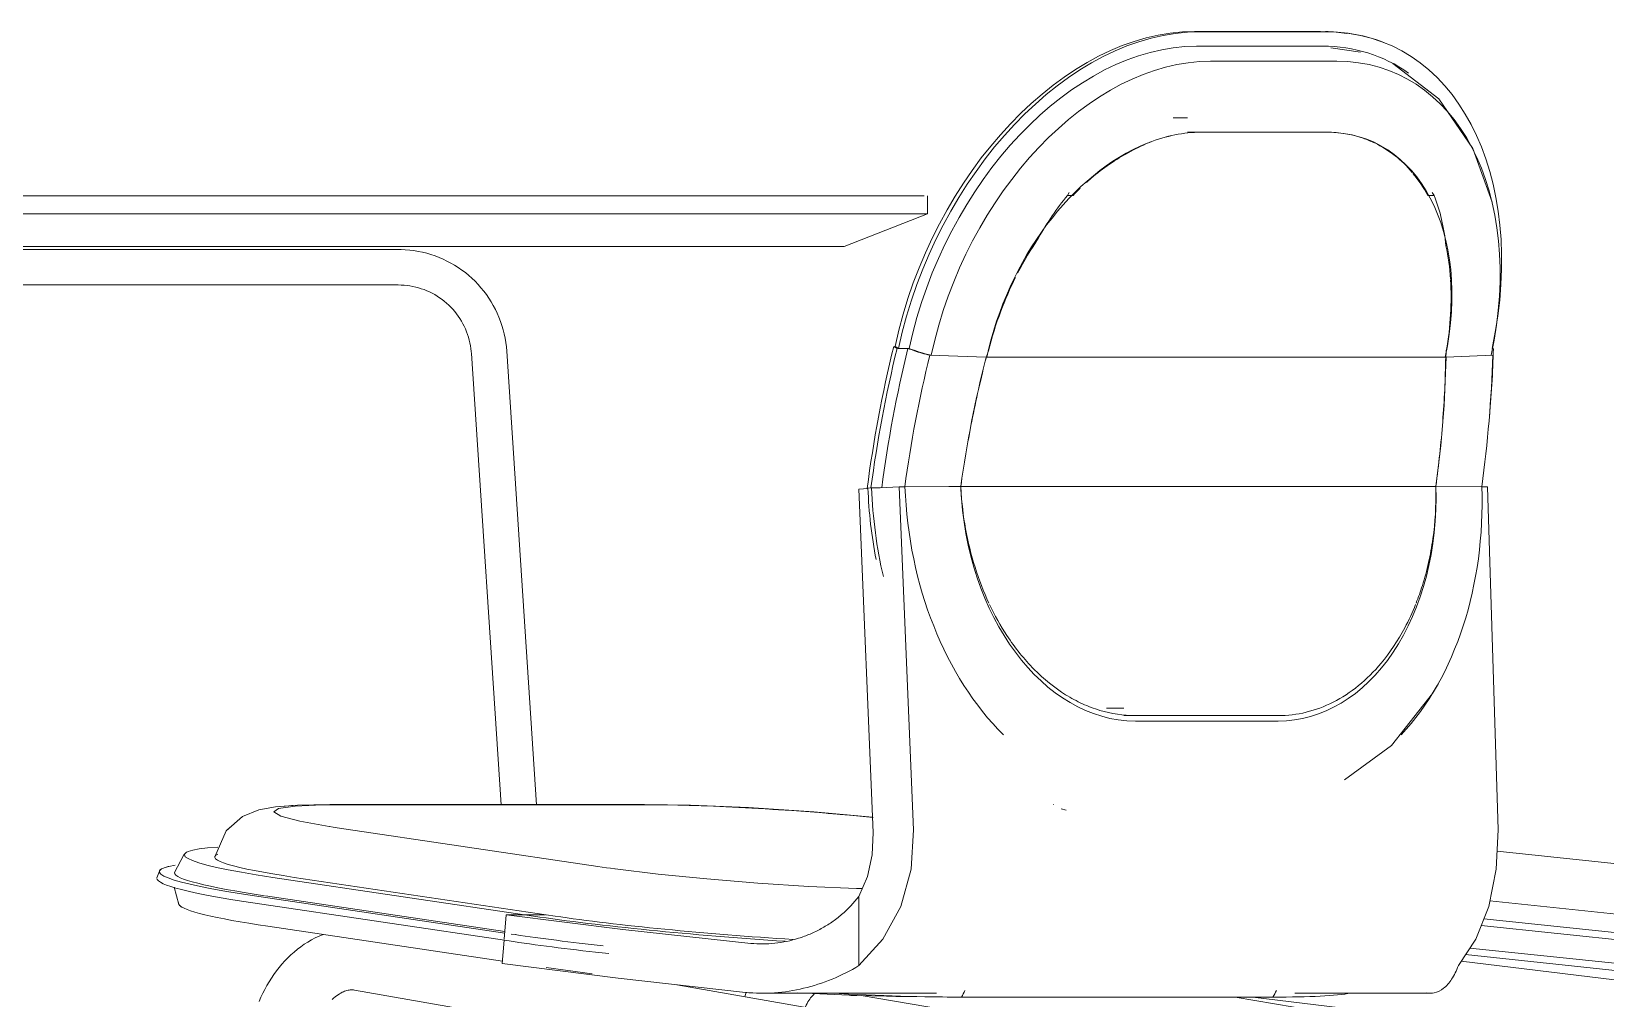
# Model space of a CAD drawing. Header units: inches. Extents: x 169 to 5088, y -73 to 356.
# Drawn here: x 3983.2 to 4009.16, y 15.77 to 31.71 of the extents above; entities that cross this region are included whole.
import ezdxf

# ---------------------------------------------------------------- set-up
doc = ezdxf.new("R2010")
doc.units = ezdxf.units.IN
doc.header["$MEASUREMENT"] = 0
doc.layers.add('I-FURN', color=30, linetype='Continuous', lineweight=9)
doc.layers.add('I-FURN-PNLS', color=30, linetype='Continuous', lineweight=9)

# ---------------------------------------------------------------- blocks, each defined once
blk = doc.blocks.new('Haworth_Pan-Table-Round - 59 dia-336015-Building Elevation - West')
at = {"layer": 'I-FURN-PNLS'}
for p, q in [((-1617.536, 29), (-1594.336, 29)), ((-1594.278, 28.703), (-1594.278, 29)), ((-1617.414, 28.703), (-1594.278, 28.703)), ((-1595.653, 28.164), (-1594.278, 28.703)), ((-1595.653, 28.164), (-1617.177, 28.164)), ((-1603.007, 28.113), (-1617.162, 28.113)), ((-1616.999, 27.528), (-1603.007, 27.528)), ((-1601.802, 26.4), (-1601.313, 18.958)), ((-1600.727, 18.958), (-1601.219, 26.438))]:
    blk.add_line(p, q, dxfattribs=at)
at = {"layer": 'I-FURN-PNLS', "flags": 128}
for points in [[(-1601.219, 26.438), (-1601.225, 26.51), (-1601.234, 26.581), (-1601.246, 26.651), (-1601.261, 26.722), (-1601.278, 26.791), (-1601.298, 26.86), (-1601.321, 26.928), (-1601.347, 26.995), (-1601.375, 27.061), (-1601.406, 27.125), (-1601.44, 27.189), (-1601.475, 27.251), (-1601.514, 27.311), (-1601.555, 27.37), (-1601.598, 27.427), (-1601.643, 27.483), (-1601.691, 27.536), (-1601.74, 27.588), (-1601.792, 27.638), (-1601.846, 27.685), (-1601.901, 27.731), (-1601.959, 27.774), (-1602.018, 27.814), (-1602.078, 27.853), (-1602.14, 27.889), (-1602.204, 27.922), (-1602.268, 27.953), (-1602.334, 27.981), (-1602.401, 28.007), (-1602.469, 28.03), (-1602.538, 28.05), (-1602.607, 28.067), (-1602.677, 28.082), (-1602.748, 28.094), (-1602.819, 28.103), (-1602.891, 28.109), (-1602.962, 28.112), (-1603.007, 28.113)], [(-1603.007, 27.528), (-1602.959, 27.527), (-1602.911, 27.525), (-1602.863, 27.52), (-1602.815, 27.513), (-1602.767, 27.504), (-1602.72, 27.494), (-1602.673, 27.481), (-1602.627, 27.467), (-1602.582, 27.451), (-1602.537, 27.433), (-1602.493, 27.413), (-1602.45, 27.392), (-1602.407, 27.369), (-1602.366, 27.344), (-1602.325, 27.317), (-1602.286, 27.289), (-1602.248, 27.26), (-1602.211, 27.229), (-1602.175, 27.196), (-1602.141, 27.162), (-1602.108, 27.127), (-1602.076, 27.09), (-1602.046, 27.052), (-1602.018, 27.013), (-1601.991, 26.973), (-1601.966, 26.932), (-1601.942, 26.89), (-1601.92, 26.847), (-1601.9, 26.803), (-1601.881, 26.758), (-1601.865, 26.713), (-1601.85, 26.667), (-1601.837, 26.62), (-1601.826, 26.573), (-1601.817, 26.526), (-1601.81, 26.478), (-1601.804, 26.43), (-1601.802, 26.4)]]:
    blk.add_lwpolyline(points, dxfattribs=at)
blk = doc.blocks.new('Haworth_Chair_Hi-Pad_Chair - Chair-336027-Building Elevation - West')
at = {"layer": 'I-FURN'}
for p, q in [((-1582.501, 17.942), (-1584.886, 18.193)), ((-1584.886, 18.192), (-1582.501, 17.942)), ((-1585.006, 17.377), (-1582.811, 17.147)), ((-1582.632, 16.703), (-1585.149, 16.967)), ((-1585.105, 17.079), (-1582.843, 16.841)), ((-1579.284, 15.628), (-1585.478, 16.379)), ((-1579.284, 15.628), (-1585.478, 16.379)), ((-1582.684, 16.202), (-1585.406, 16.488)), ((-1585.334, 16.597), (-1582.896, 16.341)), ((-1588.912, 15.788), (-1579.405, 14.635)), ((-1588.912, 15.788), (-1579.405, 14.635))]:
    blk.add_line(p, q, dxfattribs=at)
at = {"layer": 'I-FURN', "flags": 128}
blk.add_lwpolyline([(-1592.197, 18.961), (-1592.202, 18.961), (-1592.202, 18.962)], dxfattribs=at)
blk = doc.blocks.new('Haworth_Chair_Hi-Pad_Chair - Chair-V42-Building Elevation - West')
at = {"layer": 'I-FURN'}
for p, q in [((-1589.878, 31.707), (-1587.799, 31.707)), ((-1587.715, 31.703), (-1589.794, 31.703)), ((-1587.597, 31.701), (-1587.683, 31.704)), ((-1589.844, 31.464), (-1587.765, 31.464)), ((-1587.138, 31.367), (-1587.627, 31.436)), ((-1587.532, 31.217), (-1589.611, 31.217)), ((-1589.994, 30.281), (-1590.226, 30.281)), ((-1589.773, 30.047), (-1589.994, 30.047)), ((-1589.773, 30.047), (-1587.695, 30.047)), ((-1587.695, 30.047), (-1589.773, 30.047)), ((-1591.945, 29.05), (-1591.972, 29.005)), ((-1591.88, 29.005), (-1591.972, 29.005)), ((-1585.925, 29.005), (-1586.03, 29.005)), ((-1585.925, 29.005), (-1585.955, 29.055)), ((-1594.781, 26.481), (-1594.836, 26.515)), ((-1594.758, 26.481), (-1594.814, 26.514)), ((-1594.58, 26.481), (-1594.757, 26.481)), ((-1593.309, 26.336), (-1585.733, 26.336)), ((-1595.41, 24.161), (-1595.26, 24.17)), ((-1595.174, 18.503), (-1595.41, 24.161)), ((-1595.274, 24.176), (-1595.212, 24.182)), ((-1595.201, 24.182), (-1595.064, 24.182)), ((-1595.06, 24.183), (-1594.747, 24.202)), ((-1594.747, 24.202), (-1594.509, 18.545)), ((-1594.651, 24.202), (-1594.747, 24.202)), ((-1594.651, 24.202), (-1593.73, 24.208)), ((-1593.929, 24.207), (-1593.73, 24.208)), ((-1593.73, 24.208), (-1585.897, 24.208)), ((-1585.897, 24.208), (-1585.138, 24.202)), ((-1585.043, 24.202), (-1585.138, 24.202)), ((-1584.87, 18.545), (-1585.043, 24.202)), ((-1591.328, 20.55), (-1591.041, 20.55)), ((-1591.042, 20.428), (-1590.855, 20.428)), ((-1588.499, 20.428), (-1590.855, 20.428)), ((-1590.851, 20.339), (-1588.496, 20.339)), ((-1598.948, 18.966), (-1604.085, 18.966)), ((-1598.864, 18.958), (-1604, 18.958)), ((-1592.073, 18.892), (-1591.995, 18.868)), ((-1604.014, 18.581), (-1599.715, 17.942)), ((-1606.947, 17.866), (-1606.987, 17.754)), ((-1605.075, 17.762), (-1600.776, 17.123)), ((-1600.422, 17.123), (-1604.722, 17.762)), ((-1605.376, 17.457), (-1601.251, 16.844)), ((-1601.249, 16.87), (-1605.199, 17.457)), ((-1595.41, 16.308), (-1595.41, 17.449)), ((-1601.107, 16.703), (-1605.406, 17.342)), ((-1601.259, 16.744), (-1601.226, 17.147)), ((-1600.58, 17.147), (-1601.226, 17.147)), ((-1605.158, 16.956), (-1601.289, 16.381)), ((-1601.292, 16.341), (-1601.261, 16.725)), ((-1601.148, 16.828), (-1601.076, 16.818)), ((-1600.571, 16.276), (-1599.808, 16.171)), ((-1603.731, 15.905), (-1596.487, 14.639)), ((-1596.315, 15.624), (-1598.416, 15.991)), ((-1597.004, 15.852), (-1594.129, 15.852)), ((-1588.224, 15.852), (-1585.995, 15.852)), ((-1595.375, 15.812), (-1588.399, 14.638)), ((-1594.802, 15.799), (-1594.031, 15.79)), ((-1593.721, 15.788), (-1588.584, 15.788)), ((-1588.233, 15.624), (-1589.205, 15.788))]:
    blk.add_line(p, q, dxfattribs=at)
at = {"layer": 'I-FURN', "flags": 128}
for points in [[(-1586.603, 31.18), (-1585.847, 30.599), (-1585.285, 29.78), (-1584.969, 28.892)], [(-1593.315, 26.336), (-1593.778, 26.353), (-1594.242, 26.369)], [(-1584.958, 26.369), (-1585.343, 26.353), (-1585.728, 26.336)], [(-1587.402, 19.371), (-1586.627, 19.938), (-1585.951, 20.795), (-1585.855, 20.959)], [(-1606.035, 18.1), (-1605.848, 18.531), (-1605.576, 18.764), (-1605.309, 18.873), (-1605.032, 18.925), (-1604.668, 18.954), (-1604.136, 18.966), (-1604.085, 18.966)], [(-1604.257, 18.956), (-1604.708, 18.937), (-1604.982, 18.897), (-1605.062, 18.841), (-1604.943, 18.77), (-1604.631, 18.688), (-1604.146, 18.601)], [(-1604.133, 18.958), (-1604.195, 18.957), (-1604.254, 18.956)], [(-1604, 18.958), (-1604.067, 18.958), (-1604.133, 18.958)], [(-1598.948, 18.966), (-1598.188, 18.954), (-1597.231, 18.912), (-1596.152, 18.84), (-1595.185, 18.755)], [(-1604.144, 18.6), (-1604.081, 18.591), (-1604.014, 18.581)], [(-1594.509, 18.545), (-1594.55, 17.898), (-1594.722, 17.284), (-1595.015, 16.742), (-1595.41, 16.308)], [(-1595.41, 17.449), (-1595.271, 17.777), (-1595.191, 18.134), (-1595.174, 18.503)], [(-1585.525, 16.308), (-1585.237, 16.742), (-1585.025, 17.284), (-1584.899, 17.898), (-1584.87, 18.545)], [(-1606.699, 17.842), (-1606.546, 18.136), (-1606.518, 18.162)], [(-1599.715, 17.942), (-1599.647, 17.932), (-1599.576, 17.921)], [(-1599.576, 17.921), (-1599.506, 17.912), (-1599.435, 17.902)], [(-1599.431, 17.901), (-1598.72, 17.815), (-1597.919, 17.736), (-1597.075, 17.668), (-1596.236, 17.614), (-1595.448, 17.579), (-1595.35, 17.576)], [(-1606.704, 17.6), (-1606.625, 17.317), (-1606.621, 17.31)], [(-1601.226, 17.147), (-1599.306, 16.905), (-1597.193, 16.674)], [(-1604.248, 16.819), (-1604.313, 16.793), (-1604.376, 16.764), (-1604.438, 16.731), (-1604.498, 16.696), (-1604.557, 16.659), (-1604.614, 16.619), (-1604.67, 16.576), (-1604.724, 16.531), (-1604.777, 16.484), (-1604.828, 16.435), (-1604.877, 16.384), (-1604.925, 16.332), (-1604.97, 16.277), (-1605.015, 16.22), (-1605.057, 16.163), (-1605.098, 16.103), (-1605.137, 16.042), (-1605.174, 15.98), (-1605.209, 15.916), (-1605.242, 15.851), (-1605.274, 15.785), (-1605.304, 15.718)], [(-1597.281, 15.866), (-1599.383, 16.098), (-1601.292, 16.341)], [(-1603.731, 15.905), (-1603.744, 15.907), (-1603.758, 15.909), (-1603.772, 15.909), (-1603.787, 15.909), (-1603.802, 15.907), (-1603.818, 15.905), (-1603.835, 15.902), (-1603.853, 15.898), (-1603.872, 15.892), (-1603.892, 15.885), (-1603.912, 15.877), (-1603.933, 15.867), (-1603.955, 15.855), (-1603.978, 15.842), (-1604.001, 15.827), (-1604.024, 15.811), (-1604.048, 15.793), (-1604.073, 15.773), (-1604.097, 15.751)], [(-1597.271, 15.866), (-1597.282, 15.832), (-1597.294, 15.793)], [(-1594.709, 15.798), (-1595.452, 15.814), (-1596.299, 15.851), (-1596.416, 15.858)], [(-1596.147, 15.839), (-1596.162, 15.826), (-1596.177, 15.811), (-1596.192, 15.794), (-1596.207, 15.776), (-1596.222, 15.756), (-1596.236, 15.734), (-1596.251, 15.711), (-1596.265, 15.685), (-1596.279, 15.658), (-1596.292, 15.63)]]:
    blk.add_lwpolyline(points, dxfattribs=at)
at = {"layer": 'I-FURN'}
for centre, major_axis, ratio, start_param, end_param in [((-1590.98, 26.514), (2.118, 4.991), 0.677277, 0.279845, 1.850641), ((-1590.902, 26.481), (2.13, 5.019), 0.677277, 0.279845, 1.850641), ((-1588.823, 26.481), (2.13, 5.019), 0.677277, 4.992234, 6.56303), ((-1588.901, 26.514), (2.118, 4.991), 0.677277, 0.164203, 0.257632), ((-1590.902, 26.481), (2.032, 4.789), 0.677277, 0.279845, 1.850641), ((-1588.823, 26.481), (2.032, 4.789), 0.677277, 6.138904, 6.56303), ((-1590.639, 26.369), (1.977, 4.659), 0.677277, 0.279845, 1.850641), ((-1588.56, 26.369), (1.977, 4.659), 0.677277, 4.992234, 6.56303), ((-1590.561, 26.336), (1.513, 3.566), 0.677277, 0.594004, 1.850641), ((-1590.561, 26.336), (1.513, 3.566), 0.677277, 0.279845, 0.584599), ((-1588.482, 26.336), (1.513, 3.566), 0.677277, 4.992234, 6.56303), ((-1584.586, 24.326), (3.991, 14.549), 0.694166, 1.610636, 1.76913), ((-1584.506, 24.304), (4, 14.579), 0.694166, 1.61172, 1.767214), ((-1584.506, 24.304), (3.933, 14.338), 0.694166, 1.609225, 1.767174), ((-1594.095, 26.494), (-0.717, 0.152), 0.203213, 0.870964, 1.441052), ((-1595.819, 24.304), (4, 14.579), 0.694166, 4.967016, 5.047836), ((-1584.237, 24.23), (3.896, 14.202), 0.694166, 1.610447, 1.760917), ((-1584.156, 24.208), (3.582, 13.057), 0.694166, 1.598176, 1.758982), ((-1583.863, 24.165), (5.544, 13.065), 0.677277, 1.682185, 1.690253), ((-1595.47, 24.208), (3.582, 13.057), 0.694166, 4.900574, 5.061379), ((-1596.101, 24.165), (5.544, 13.065), 0.677277, 5.152621, 5.160689), ((-1595.55, 24.23), (3.896, 14.202), 0.694166, 4.898634, 5.049109), ((-1591.428, 24.176), (-0.389, 5.407), 0.706192, 1.519983, 1.738896), ((-1591.346, 24.182), (-0.392, 5.438), 0.706192, 1.519983, 1.791566), ((-1591.072, 24.202), (-0.364, 5.048), 0.706192, 1.519983, 2.462461), ((-1584.479, 24.162), (-0.94, 13.046), 0.706192, 1.516481, 1.519983), ((-1590.991, 24.208), (-0.278, 3.864), 0.706192, 1.519983, 3.090779), ((-1588.636, 24.208), (-0.278, 3.864), 0.706192, 3.090779, 4.661576), ((-1588.717, 24.202), (-0.364, 5.048), 0.706192, 3.719098, 4.661576), ((-1595.144, 24.162), (-0.94, 13.046), 0.706192, 4.661576, 4.665078), ((-1596.322, 18.581), (-3.604, 0.268), 0.073913, 5.448036, 5.500534), ((-1596.322, 18.581), (-3.604, 0.268), 0.073913, 5.395565, 5.448036), ((-1596.322, 18.581), (-3.604, 0.268), 0.073913, 4.394881, 5.395565), ((-1601.52, 17.762), (-5.014, 0.373), 0.073913, 5.814693, 7.07133), ((-1601.542, 17.457), (-5.407, 0.402), 0.073913, 5.977086, 7.07133), ((-1601.52, 17.762), (-4.516, 0.336), 0.073913, 6.136569, 7.07133), ((-1601.551, 17.342), (-5.437, 0.404), 0.073913, 0.002747, 0.788145), ((-1601.542, 17.457), (-5.157, 0.383), 0.073913, 0.002747, 0.784472), ((-1601.58, 16.956), (-5.047, 0.375), 0.073913, 0.054534, 0.788145), ((-1597.22, 17.123), (-5.014, 0.373), 0.073913, 0.788145, 1.694932), ((-1597.22, 17.123), (-4.516, 0.336), 0.073913, 0.788145, 1.737538), ((-1597.251, 16.703), (-5.437, 0.404), 0.073913, 0.788145, 1.142676), ((-1597.243, 16.818), (-5.407, 0.402), 0.073913, 0.788145, 1.119385), ((-1597.28, 16.317), (-5.047, 0.375), 0.073913, 1.855833, 2.358941), ((-1594.104, 16.282), (0, 0.733), 0.707107, 3.973559, 4.163589), ((-1594.104, 16.282), (0, 0.733), 0.707107, 3.973559, 4.163574), ((-1588.967, 16.282), (0, 0.733), 0.707107, 3.973559, 4.163589), ((-1588.967, 16.282), (0, 0.733), 0.707107, 3.973559, 4.163589), ((-1592.143, 16.317), (-5.047, 0.375), 0.073913, 2.358941, 2.862049)]:
    blk.add_ellipse(centre, major_axis=major_axis, ratio=ratio, start_param=start_param, end_param=end_param, dxfattribs=at)
for points, knots in [([(-1591.66, 29.217), (-1591.635, 29.239), (-1591.51, 29.349), (-1591.176, 29.609), (-1590.854, 29.776), (-1590.638, 29.87)], [-0.8879922, -0.8879922, -0.8879922, -0.8879922, -0.85, -0.7, -0.4026645, -0.4026645, -0.4026645, -0.4026645]), ([(-1590.632, 29.872), (-1590.487, 29.93), (-1590.197, 30.017), (-1589.914, 30.046), (-1589.774, 30.047)], [-0.4, -0.4, -0.4, -0.4, -0.2, -0.0000738, -0.0000738, -0.0000738, -0.0000738]), ([(-1587.695, 30.047), (-1587.589, 30.046), (-1587.385, 30.03), (-1587.124, 29.966), (-1586.972, 29.899), (-1586.912, 29.869)], [-0.9999229, -0.9999229, -0.9999229, -0.9999229, -0.85, -0.7, -0.6, -0.6, -0.6, -0.6]), ([(-1586.905, 29.87), (-1586.787, 29.813), (-1586.568, 29.67), (-1586.368, 29.491), (-1586.286, 29.383)], [-0.5973355, -0.5973355, -0.5973355, -0.5973355, -0.4, -0.2092503, -0.2092503, -0.2092503, -0.2092503]), ([(-1593.273, 26.444), (-1593.218, 26.665), (-1593.092, 27.073), (-1592.918, 27.47), (-1592.829, 27.651)], [-1, -1, -1, -1, -0.6666667, -0.372419, -0.372419, -0.372419, -0.372419]), ([(-1585.653, 27.611), (-1585.642, 27.427), (-1585.641, 27.041), (-1585.688, 26.647), (-1585.724, 26.444)], [-0.6579386, -0.6579386, -0.6579386, -0.6579386, -0.3333333, 0, 0, 0, 0]), ([(-1585.895, 24.162), (-1585.891, 23.884), (-1585.916, 23.477), (-1586.012, 22.948), (-1586.107, 22.594), (-1586.184, 22.377), (-1586.222, 22.283)], [-1, -1, -1, -1, -0.8611111, -0.7916667, -0.7222222, -0.6666667, -0.6666667, -0.6666667, -0.6666667]), ([(-1590.855, 20.428), (-1591.052, 20.429), (-1591.343, 20.472), (-1591.727, 20.617), (-1592.097, 20.817), (-1592.533, 21.168), (-1592.951, 21.688), (-1593.171, 22.082), (-1593.257, 22.262)], [-1, -1, -1, -1, -0.8611111, -0.7916667, -0.7222222, -0.5833333, -0.4444444, -0.3373694, -0.3373694, -0.3373694, -0.3373694]), ([(-1586.23, 22.262), (-1586.283, 22.128), (-1586.448, 21.774), (-1586.759, 21.309), (-1587.166, 20.906), (-1587.584, 20.633), (-1588.033, 20.466), (-1588.342, 20.429), (-1588.499, 20.428)], [-0.6626306, -0.6626306, -0.6626306, -0.6626306, -0.5833333, -0.4444444, -0.3333333, -0.2222222, -0.1111111, 0, 0, 0, 0]), ([(-1597.193, 16.674), (-1597.062, 16.661), (-1596.797, 16.662), (-1596.469, 16.731), (-1596.215, 16.825), (-1596.032, 16.914), (-1595.857, 17.021), (-1595.638, 17.187), (-1595.495, 17.339), (-1595.41, 17.449)], [0, 0, 0, 0, 0.2, 0.4, 0.5, 0.6, 0.7, 0.8, 1, 1, 1, 1]), ([(-1586.047, 15.856), (-1586.005, 15.85), (-1585.906, 15.853), (-1585.765, 15.921), (-1585.632, 16.072), (-1585.557, 16.222), (-1585.525, 16.308)], [0.0705149, 0.0705149, 0.0705149, 0.0705149, 0.25, 0.5, 0.75, 1, 1, 1, 1])]:
    blk.add_open_spline(points, degree=3, knots=knots, dxfattribs=at)
for points in [[(-1586.274, 29.367), (-1586.184, 29.258), (-1586.102, 29.138), (-1586.03, 29.005)], [(-1591.88, 29.005), (-1591.84, 29.046), (-1591.8, 29.086), (-1591.76, 29.125)], [(-1591.972, 29.005), (-1592.06, 28.897), (-1592.226, 28.673), (-1592.376, 28.431), (-1592.447, 28.306)], [(-1585.729, 28.173), (-1585.745, 28.324), (-1585.793, 28.612), (-1585.875, 28.878), (-1585.925, 29.005)], [(-1592.793, 27.722), (-1592.688, 27.925), (-1592.573, 28.119), (-1592.447, 28.306)], [(-1585.729, 28.173), (-1585.692, 27.996), (-1585.667, 27.814), (-1585.654, 27.626)], [(-1594.242, 26.369), (-1594.287, 26.38), (-1594.374, 26.403), (-1594.497, 26.442), (-1594.569, 26.468), (-1594.602, 26.481)], [(-1593.73, 24.208), (-1593.68, 24.565), (-1593.56, 25.277), (-1593.4, 25.984), (-1593.309, 26.336)], [(-1585.733, 26.336), (-1585.74, 25.984), (-1585.773, 25.277), (-1585.848, 24.565), (-1585.897, 24.208)], [(-1593.266, 22.283), (-1593.354, 22.471), (-1593.508, 22.867), (-1593.664, 23.504), (-1593.716, 23.94), (-1593.728, 24.162)], [(-1595.41, 16.308), (-1595.553, 16.222), (-1595.85, 16.072), (-1596.32, 15.921), (-1596.802, 15.845), (-1597.123, 15.85), (-1597.281, 15.866)]]:
    blk.add_open_spline(points, degree=3, dxfattribs=at)
blk = doc.blocks.new('Haworth_Chair_Hi-Pad_Chair - Chair-V43-Building Elevation - West')
at = {"layer": 'I-FURN'}
for p, q in [((-1587.597, 31.701), (-1587.683, 31.704)), ((-1605.848, 18.531), (-1605.778, 18.591))]:
    blk.add_line(p, q, dxfattribs=at)
at = {"layer": 'I-FURN', "flags": 128}
for points in [[(-1604.767, 18.946), (-1604.668, 18.954), (-1604.136, 18.966), (-1604.085, 18.966)], [(-1598.948, 18.966), (-1598.188, 18.954), (-1597.231, 18.912), (-1596.152, 18.84), (-1595.185, 18.755)], [(-1605.576, 18.764), (-1605.309, 18.873), (-1605.032, 18.925), (-1604.874, 18.938)], [(-1606.572, 18.086), (-1606.546, 18.136), (-1606.518, 18.162)], [(-1606.639, 17.367), (-1606.625, 17.317), (-1606.621, 17.31)], [(-1604.248, 16.819), (-1604.313, 16.793), (-1604.376, 16.764), (-1604.438, 16.731), (-1604.498, 16.696), (-1604.557, 16.659), (-1604.614, 16.619), (-1604.67, 16.576), (-1604.724, 16.531), (-1604.777, 16.484), (-1604.828, 16.435), (-1604.877, 16.384), (-1604.925, 16.332), (-1604.97, 16.277), (-1605.015, 16.22), (-1605.057, 16.163), (-1605.098, 16.103), (-1605.137, 16.042), (-1605.174, 15.98), (-1605.209, 15.916), (-1605.242, 15.851), (-1605.274, 15.785), (-1605.304, 15.718)], [(-1597.271, 15.866), (-1597.282, 15.832), (-1597.294, 15.793)], [(-1596.147, 15.839), (-1596.162, 15.826), (-1596.177, 15.811), (-1596.192, 15.794), (-1596.207, 15.776), (-1596.222, 15.756)]]:
    blk.add_lwpolyline(points, dxfattribs=at)
at = {"layer": 'I-FURN'}
for centre, major_axis, ratio, start_param, end_param in [((-1588.823, 26.481), (2.13, 5.019), 0.677277, 0.018045, 0.279845), ((-1588.901, 26.514), (2.118, 4.991), 0.677277, 0.164203, 0.257632), ((-1596.322, 18.581), (-3.604, 0.268), 0.073913, 4.819649, 4.872215), ((-1596.322, 18.581), (-3.604, 0.268), 0.073913, 4.517476, 4.605967), ((-1601.52, 17.762), (-5.014, 0.373), 0.073913, 6.128852, 6.208564), ((-1601.542, 17.457), (-5.407, 0.402), 0.073913, 6.024132, 6.263325), ((-1601.58, 16.956), (-5.047, 0.375), 0.073913, 0.054534, 0.159826), ((-1597.289, 16.202), (-3.863, 0.287), 0.073913, 2.044782, 2.073549)]:
    blk.add_ellipse(centre, major_axis=major_axis, ratio=ratio, start_param=start_param, end_param=end_param, dxfattribs=at)
blk.add_open_spline([(-1597.281, 15.866), (-1597.266, 15.864), (-1597.25, 15.863), (-1597.234, 15.861)], degree=3, dxfattribs=at)

msp = doc.modelspace()

# ---------------------------------------------------------------- block references
at = {"layer": 'I-FURN'}
for name in ['Haworth_Chair_Hi-Pad_Chair - Chair-V42-Building Elevation - West', 'Haworth_Chair_Hi-Pad_Chair - Chair-V43-Building Elevation - West', 'Haworth_Chair_Hi-Pad_Chair - Chair-336027-Building Elevation - West']:
    msp.add_blockref(name, (5592.259, 0), dxfattribs=at)
at = {"layer": 'I-FURN-PNLS'}
msp.add_blockref('Haworth_Pan-Table-Round - 59 dia-336015-Building Elevation - West', (5592.259, 0), dxfattribs=at)

doc.saveas('drawing.dxf')
